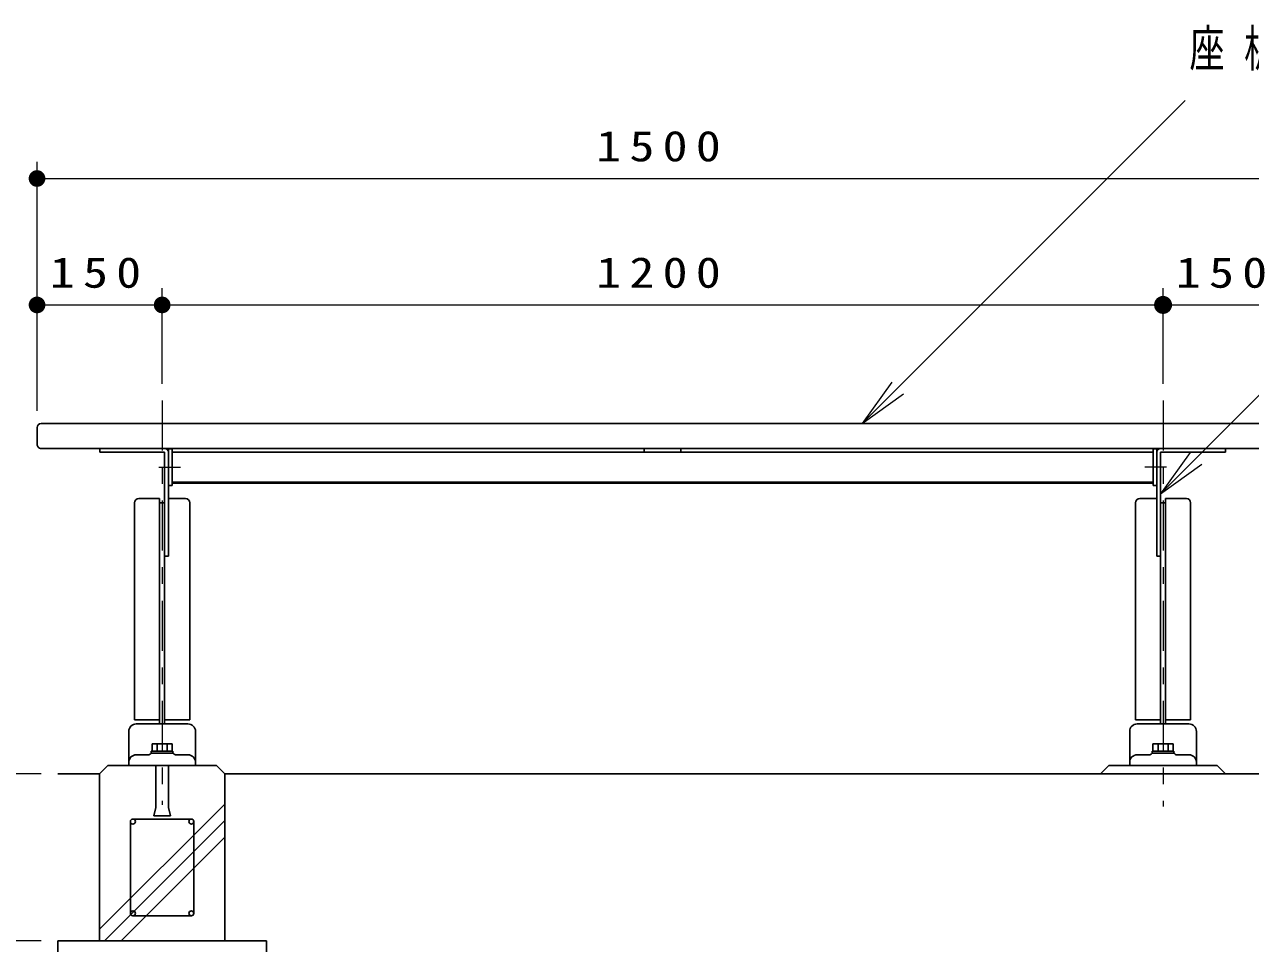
# Model space of a CAD drawing. Units: millimetres on the paper, scale 1:20. Extents: x -724 to 12, y -38 to 257.
# Drawn here: x -294.6 to -221.1, y 101.2 to 156.3 of the extents above; entities that cross this region are included whole.
import ezdxf

# ---------------------------------------------------------------- set-up
doc = ezdxf.new("R2010")
doc.units = ezdxf.units.MM
doc.linetypes.add('USER2', pattern=[6, 3, -1, 1, -1])
doc.layers.add('LY_1', color=7, linetype='Continuous', lineweight=25)
doc.styles.add('ＭＳ ゴシック', font='')
doc.styles.get('ＭＳ ゴシック').set_extended_font_data('MS Gothic')

# ---------------------------------------------------------------- blocks, each defined once
blk = doc.blocks.new('open_arrow')
at = {"color": 0, "linetype": 'Continuous', "lineweight": -2}
blk.add_lwpolyline([(7.5, 1.25), (0, 0), (7.5, -1.25)], dxfattribs=at)
blk = doc.blocks.new('filled_dot')
at = {"color": 0, "linetype": 'Continuous', "lineweight": -2, "const_width": 1.25}
blk.add_lwpolyline([(-0.625, 0, 1), (0.625, 0, 1)], format="xyb", close=True, dxfattribs=at)

msp = doc.modelspace()

# ---------------------------------------------------------------- linework, layer by layer
at = {"layer": 'LY_1', "lineweight": 13}
for p, q in [((-244.398, 132.353), (-225.045, 151.706)), ((-293.864, 133.103), (-293.864, 148.03)), ((-293.864, 147.03), (-218.864, 147.03)), ((-286.364, 134.737), (-286.364, 140.456)), ((-226.514, 128.146), (-214.251, 140.41)), ((-226.364, 134.737), (-226.364, 140.456)), ((-293.864, 139.456), (-286.364, 139.456)), ((-286.364, 139.456), (-226.364, 139.456)), ((-226.364, 139.456), (-218.864, 139.456)), ((-285.764, 128.86), (-226.964, 128.86)), ((-293.614, 111.353), (-317.364, 111.353)), ((-290.115, 102.046), (-282.615, 109.546)), ((-289.818, 101.353), (-282.615, 108.556)), ((-288.828, 101.353), (-282.615, 107.566)), ((-293.614, 101.353), (-307.364, 101.353))]:
    msp.add_line(p, q, dxfattribs=at)
at = {"layer": 'LY_1', "linetype": 'USER2', "lineweight": 13}
for p, q in [((-286.364, 133.737), (-286.364, 109.504)), ((-226.364, 133.737), (-226.364, 109.413)), ((-286.572, 129.728), (-285.265, 129.728)), ((-226.157, 129.728), (-227.464, 129.728))]:
    msp.add_line(p, q, dxfattribs=at)
at = {"layer": 'LY_1'}
for p, q in [((-293.614, 132.353), (-219.114, 132.353)), ((-293.864, 132.103), (-293.864, 131.103)), ((-293.614, 130.853), (-219.114, 130.853)), ((-290.102, 130.853), (-290.102, 130.628)), ((-285.989, 130.828), (-285.764, 130.828)), ((-285.989, 130.828), (-285.989, 124.397)), ((-285.764, 130.828), (-285.764, 128.628)), ((-257.464, 130.853), (-257.464, 130.628)), ((-255.264, 130.853), (-255.264, 130.628)), ((-226.739, 130.828), (-226.964, 130.828)), ((-226.964, 130.828), (-226.964, 128.628)), ((-226.739, 130.828), (-226.739, 124.397)), ((-222.627, 130.853), (-222.627, 130.628)), ((-290.102, 130.628), (-286.214, 130.628)), ((-286.214, 130.628), (-286.214, 114.353)), ((-285.764, 130.628), (-226.964, 130.628)), ((-226.514, 130.628), (-226.514, 114.353)), ((-222.627, 130.628), (-226.514, 130.628)), ((-285.989, 128.628), (-285.764, 128.628)), ((-285.764, 128.781), (-226.964, 128.781)), ((-226.964, 128.628), (-226.739, 128.628)), ((-288.014, 127.603), (-288.014, 114.603)), ((-286.514, 127.853), (-287.764, 127.853)), ((-286.514, 127.853), (-286.514, 114.353)), ((-286.214, 127.603), (-286.514, 127.603)), ((-285.989, 127.853), (-284.964, 127.853)), ((-284.714, 127.603), (-284.714, 114.603)), ((-228.014, 127.603), (-228.014, 114.603)), ((-226.739, 127.853), (-227.764, 127.853)), ((-226.514, 127.603), (-226.214, 127.603)), ((-226.214, 127.853), (-224.964, 127.853)), ((-226.214, 127.853), (-226.214, 114.353)), ((-224.714, 127.603), (-224.714, 114.603)), ((-285.989, 124.397), (-286.214, 124.397)), ((-226.739, 124.397), (-226.514, 124.397)), ((-286.514, 114.603), (-288.014, 114.603)), ((-287.914, 114.353), (-284.815, 114.353)), ((-284.714, 114.603), (-286.214, 114.603)), ((-228.014, 114.603), (-226.514, 114.603)), ((-224.814, 114.353), (-227.914, 114.353)), ((-226.214, 114.603), (-224.714, 114.603)), ((-288.364, 113.903), (-288.364, 111.853)), ((-284.364, 113.903), (-284.364, 111.853)), ((-228.364, 113.903), (-228.364, 111.853)), ((-224.364, 113.903), (-224.364, 111.853)), ((-287.914, 112.503), (-287.156, 112.503)), ((-287.044, 112.574), (-287.085, 112.532)), ((-287.015, 112.718), (-287.015, 112.603)), ((-285.715, 112.718), (-287.015, 112.718)), ((-285.715, 112.603), (-287.015, 112.603)), ((-286.971, 113.168), (-286.971, 112.718)), ((-285.758, 113.168), (-286.971, 113.168)), ((-286.668, 113.168), (-286.668, 112.718)), ((-286.061, 113.168), (-286.061, 112.718)), ((-285.758, 113.168), (-285.758, 112.718)), ((-285.715, 112.718), (-285.715, 112.603)), ((-285.644, 112.532), (-285.685, 112.574)), ((-285.573, 112.503), (-284.815, 112.503)), ((-227.156, 112.503), (-227.914, 112.503)), ((-227.085, 112.532), (-227.044, 112.574)), ((-227.014, 112.718), (-227.014, 112.603)), ((-227.014, 112.718), (-225.714, 112.718)), ((-227.014, 112.603), (-225.714, 112.603)), ((-226.971, 113.168), (-226.971, 112.718)), ((-226.971, 113.168), (-225.758, 113.168)), ((-226.667, 113.168), (-226.667, 112.718)), ((-226.061, 113.168), (-226.061, 112.718)), ((-225.758, 113.168), (-225.758, 112.718)), ((-225.714, 112.718), (-225.714, 112.603)), ((-225.685, 112.574), (-225.644, 112.532)), ((-224.814, 112.503), (-225.573, 112.503)), ((-289.614, 111.853), (-290.114, 111.353)), ((-289.614, 111.853), (-283.114, 111.853)), ((-288.364, 112.053), (-288.364, 111.853)), ((-286.739, 111.853), (-286.739, 109.356)), ((-285.989, 111.853), (-285.989, 109.351)), ((-284.364, 112.053), (-284.364, 111.853)), ((-283.114, 111.853), (-282.614, 111.353)), ((-229.614, 111.853), (-230.114, 111.353)), ((-229.614, 111.853), (-223.114, 111.853)), ((-228.364, 112.053), (-228.364, 111.853)), ((-224.364, 112.053), (-224.364, 111.853)), ((-223.114, 111.853), (-222.614, 111.353)), ((-290.114, 111.353), (-290.114, 101.353)), ((-282.614, 111.353), (-282.614, 101.353)), ((-286.74, 109.353), (-286.865, 108.853)), ((-286.864, 108.853), (-285.864, 108.853)), ((-285.99, 109.353), (-285.865, 108.853)), ((-288.264, 108.503), (-288.264, 103.003)), ((-288.114, 108.653), (-284.614, 108.653)), ((-284.464, 108.503), (-284.464, 103.003)), ((-288.114, 102.853), (-284.614, 102.853)), ((-292.614, 101.353), (-280.114, 101.353)), ((-292.614, 101.353), (-292.614, 94.853)), ((-280.114, 101.353), (-280.114, 94.853))]:
    msp.add_line(p, q, dxfattribs=at)
at = {"layer": 'LY_1', "color": 4}
for p, q in [((-290.114, 111.353), (-292.614, 111.353)), ((-218.864, 111.353), (-282.614, 111.353))]:
    msp.add_line(p, q, dxfattribs=at)
at = {"layer": 'LY_1'}
for centre in [(-288.114, 108.503), (-284.614, 108.503), (-288.114, 103.003), (-284.614, 103.003)]:
    msp.add_circle(centre, 0.15, dxfattribs=at)
for centre, radius, start, end in [((-293.614, 132.103), 0.25, 90, 180), ((-293.614, 131.103), 0.25, 179.99999, 270), ((-286.214, 130.628), 0.225, 0, 90), ((-226.514, 130.628), 0.225, 90, 180), ((-287.764, 127.603), 0.25, 90, 180), ((-284.964, 127.603), 0.25, 0, 90), ((-227.764, 127.603), 0.25, 90, 180), ((-224.964, 127.603), 0.25, 0, 90), ((-287.914, 113.903), 0.45, 89.99998, 179.99996), ((-284.815, 113.903), 0.45, 0, 89.99998), ((-227.914, 113.903), 0.45, 90.00002, 180), ((-224.814, 113.903), 0.45, 0.00004, 90.00002), ((-287.914, 112.053), 0.45, 89.99998, 179.99996), ((-287.156, 112.603), 0.1, 269.99996, 315), ((-286.973, 112.503), 0.1, 89.99998, 134.99996), ((-285.756, 112.503), 0.1, 44.99995, 89.99998), ((-285.573, 112.603), 0.1, 224.99952, 269.99996), ((-284.815, 112.053), 0.45, 0, 89.99998), ((-227.914, 112.053), 0.45, 90.00002, 180), ((-227.156, 112.603), 0.1, 270.00004, 315.00048), ((-226.973, 112.503), 0.1, 90.00002, 135.00006), ((-225.756, 112.503), 0.1, 45.00004, 90.00002), ((-225.573, 112.603), 0.1, 225, 270.00004), ((-224.814, 112.053), 0.45, 0.00004, 90.00002)]:
    msp.add_arc(centre, radius, start, end, dxfattribs=at)

# ---------------------------------------------------------------- block references
at = {"layer": 'LY_1', "lineweight": 13, "xscale": 0.4, "yscale": 0.4}
for p in [(-293.864, 147.03), (-293.864, 139.456)]:
    msp.add_blockref('filled_dot', p, dxfattribs=at)
at = {"layer": 'LY_1', "lineweight": 13}
for name, p, xscale, yscale, rotation in [('filled_dot', (-286.364, 139.456), 0.4, 0.4, 180), ('filled_dot', (-226.364, 139.456), 0.431, 0.431, 180), ('open_arrow', (-244.398, 132.353), 0.4, 0.4, 45), ('open_arrow', (-226.514, 128.146), 0.4, 0.4, 45)]:
    msp.add_blockref(name, p, dxfattribs=dict(at, xscale=xscale, yscale=yscale, rotation=rotation))

# ---------------------------------------------------------------- texts
at = {"layer": 'LY_1', "style": 'ＭＳ ゴシック'}
for s, insert, char_height, attachment_point in [('\\T1.56;\\W0.7;座板：合成木材\\~１４５X３０', (-224.779, 154.706), 2.199, 4), ('\\T1.33;\\W1.2;1500', (-256.364, 148.03), 1.833, 8), ('\\T1.33;\\W1.2;150', (-290.114, 140.456), 1.833, 8), ('\\T1.33;\\W1.2;1200', (-256.364, 140.456), 1.833, 8), ('\\T1.33;\\W1.2;150', (-222.614, 140.456), 1.833, 8)]:
    msp.add_mtext(s, dxfattribs=dict(at, insert=insert, char_height=char_height, attachment_point=attachment_point))

doc.saveas('drawing.dxf')
